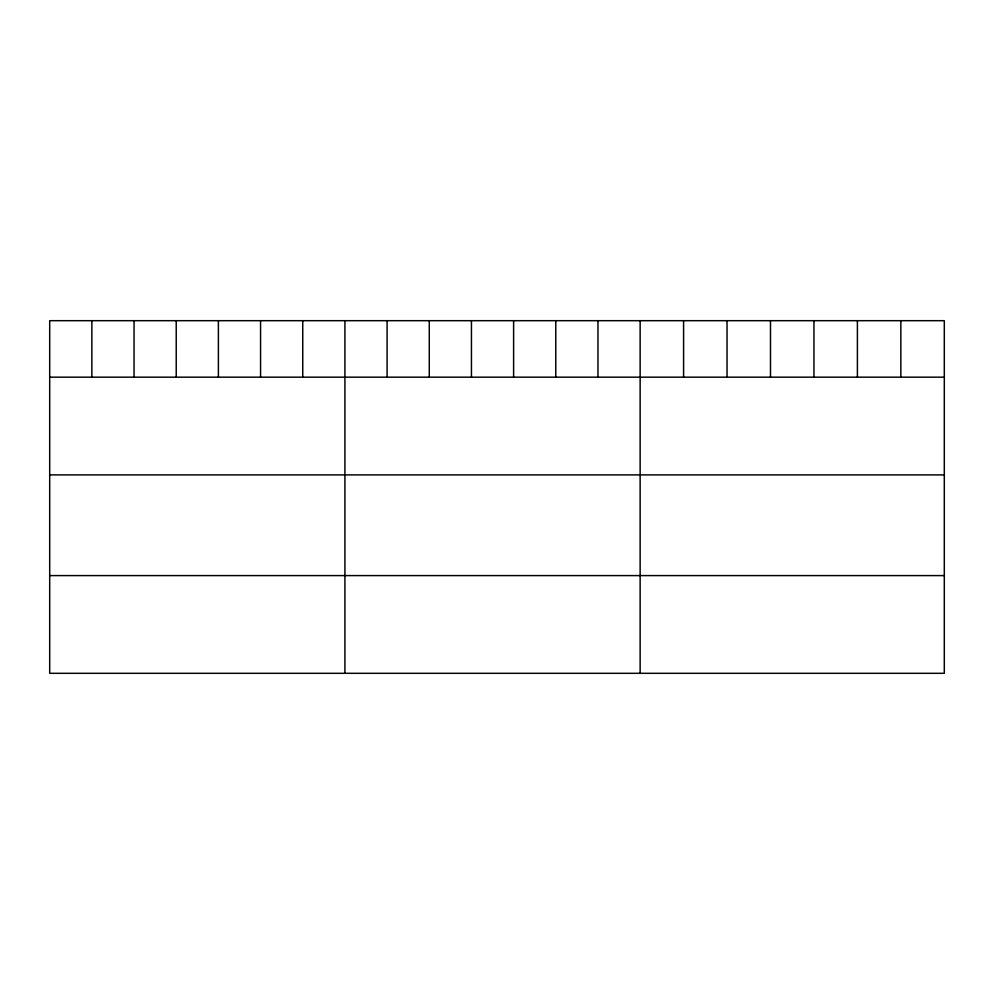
<?xml version="1.0" encoding="UTF-8"?>
<svg xmlns="http://www.w3.org/2000/svg" width="994" height="994" viewBox="0 0 994 994"><rect width="100%" height="100%" fill="white"/><g stroke="black" fill="none" stroke-linecap="round" stroke-linejoin="round"><path stroke-width="1.49" d="M944.3 377.173L944.3 673.311L49.7 673.311L49.7 320.689L944.3 320.689L944.3 377.173L49.7 377.173M49.7 474.896L944.3 474.896M49.7 575.588L944.3 575.588M900.85 320.689L900.85 377.173M857.4 320.689L857.4 377.173M813.949 320.689L813.949 377.173M770.487 320.689L770.487 377.173M727.036 320.689L727.036 377.173M683.586 320.689L683.586 377.173M640.136 320.689L640.136 673.311M597.966 320.689L597.966 377.173M555.783 320.689L555.783 377.173M513.612 320.689L513.612 377.173M471.442 320.689L471.442 377.173M429.271 320.689L429.271 377.173M387.088 320.689L387.088 377.173M344.918 320.689L344.918 673.311M302.748 320.689L302.748 377.173M260.565 320.689L260.565 377.173M218.394 320.689L218.394 377.173M176.224 320.689L176.224 377.173M134.053 320.689L134.053 377.173M91.87 320.689L91.87 377.173"/></g></svg>
